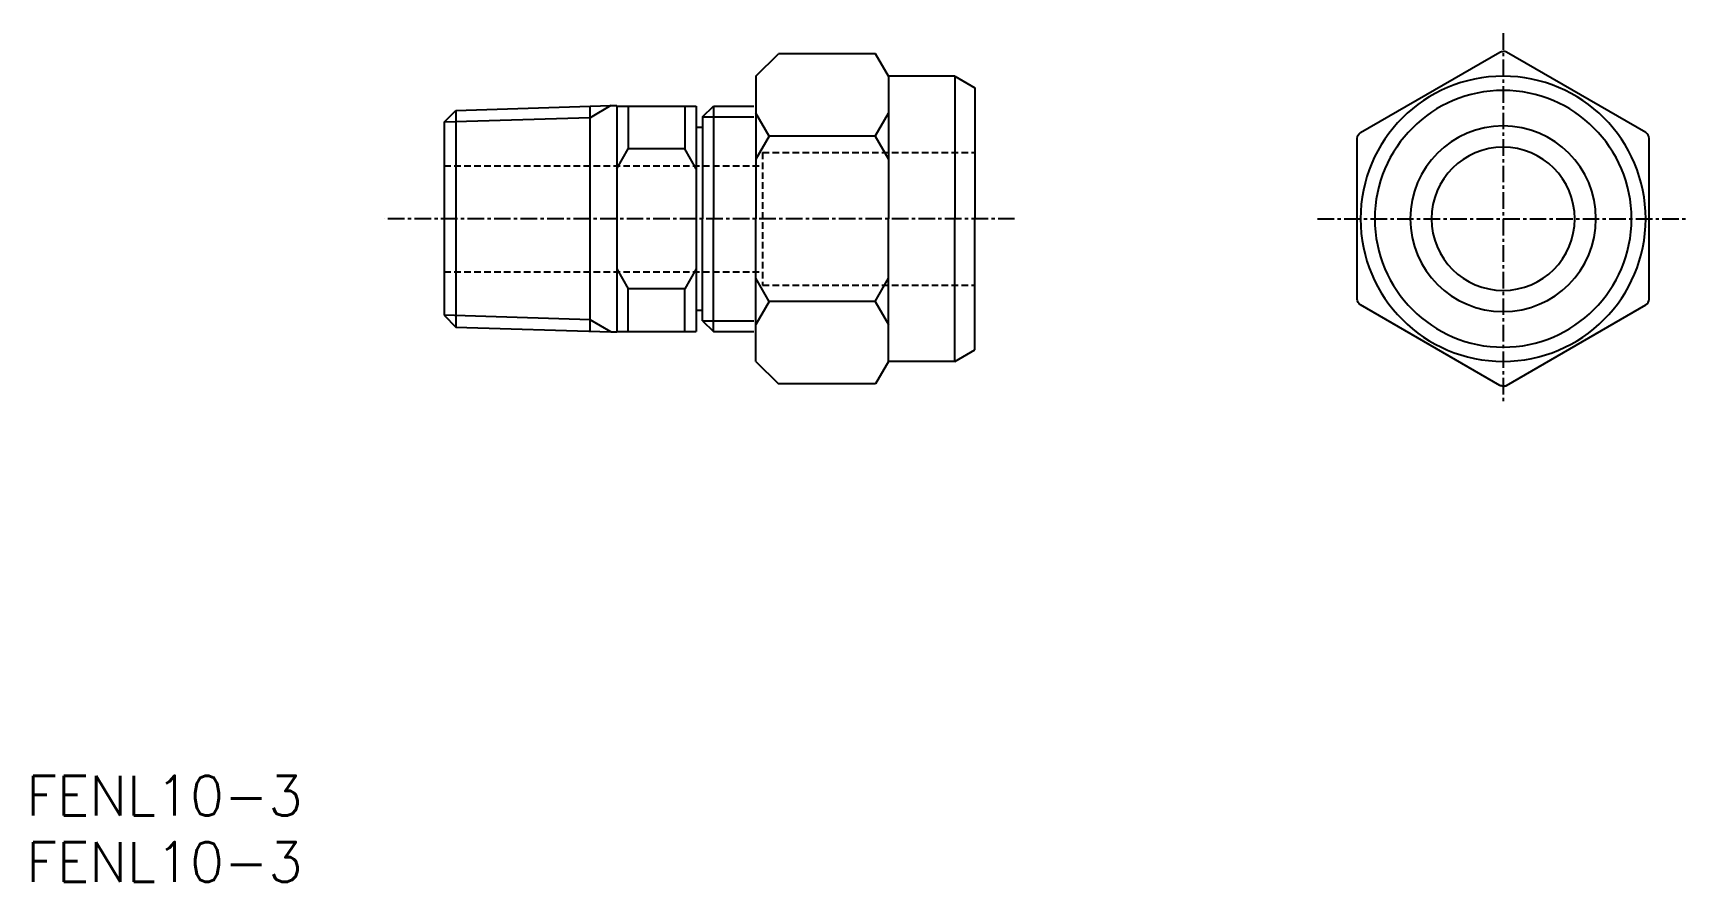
# Model space of a CAD drawing. Extents: x 1 to 125, y 0 to 64.
import ezdxf

# ---------------------------------------------------------------- set-up
doc = ezdxf.new("R2010")
doc.units = 0
doc.linetypes.add('CENTER', pattern=[2, 1.25, -0.25, 0.25, -0.25])
doc.linetypes.add('DASHED', pattern=[0.75, 0.5, -0.25])
doc.layers.get('0').update_dxf_attribs({"linetype": 'CONTINUOUS'})
doc.layers.add('CENTER', color=1, linetype='CENTER')
doc.styles.get("Standard").update_dxf_attribs({"font": 'txt.shx'})

# ---------------------------------------------------------------- blocks, each defined once
blk = doc.blocks.new('*U7')
at = {"color": 7, "linetype": 'CONTINUOUS'}
blk.add_text('FENL10-3', height=3, dxfattribs=at).set_placement((0, 0))
blk = doc.blocks.new('*U8')
at = {"color": 7, "linetype": 'CONTINUOUS'}
blk.add_text('FENL10-3', height=3, dxfattribs=at).set_placement((0, 5))

msp = doc.modelspace()

# ---------------------------------------------------------------- linework, layer by layer
at = {"color": 7, "linetype": 'CONTINUOUS'}
for p, q in [((55.02, 60.75), (56.72, 62.45)), ((64.03, 62.45), (56.72, 62.45)), ((65.02, 60.75), (64.03, 62.45)), ((55.02, 60.75), (55.02, 50)), ((70.02, 60.75), (65.02, 60.75)), ((65.02, 60.75), (65.02, 50)), ((70.02, 60.75), (71.52, 59.88)), ((70.02, 60.75), (70.02, 50)), ((71.52, 59.88), (71.52, 50)), ((31.52, 57.28), (32.4, 58.16)), ((32.4, 58.16), (44.08, 58.53)), ((32.4, 58.16), (32.4, 41.84)), ((42.52, 41.52), (42.52, 58.48)), ((44.08, 58.53), (44.52, 58.53)), ((44.52, 58.53), (44.52, 58.53)), ((44.52, 58.5), (50.52, 58.5)), ((44.52, 58.5), (44.52, 41.5)), ((45.38, 58.5), (45.38, 55.27)), ((49.65, 58.5), (49.65, 55.27)), ((50.52, 58.5), (50.52, 41.5)), ((51, 57.69), (51.81, 58.5)), ((51, 57.69), (51, 50)), ((51.81, 58.5), (51.81, 50)), ((51.81, 58.5), (54.86, 58.5)), ((56.02, 56.23), (55.02, 57.96)), ((64.02, 56.23), (65.02, 57.96)), ((31.52, 57.28), (31.52, 42.72)), ((44.52, 56.77), (44.52, 56.13)), ((44.52, 56.77), (44.52, 56.77)), ((50.52, 56.9), (51, 56.9)), ((56.02, 56.23), (55.02, 54.49)), ((64.02, 56.23), (56.02, 56.23)), ((64.02, 56.23), (65.02, 54.49)), ((44.52, 53.77), (45.38, 55.27)), ((49.65, 55.27), (45.38, 55.27)), ((50.52, 53.77), (49.65, 55.27)), ((51, 42.31), (51, 50)), ((51.81, 41.5), (51.81, 50)), ((55.02, 39.25), (55.02, 50)), ((65.02, 39.25), (65.02, 50)), ((70.02, 39.25), (70.02, 50)), ((71.52, 40.12), (71.52, 50)), ((44.52, 46.23), (45.38, 44.73)), ((50.52, 46.23), (49.65, 44.73)), ((56.02, 43.77), (55.02, 45.51)), ((64.02, 43.77), (65.02, 45.51)), ((49.65, 44.73), (45.38, 44.73)), ((45.38, 41.5), (45.38, 44.73)), ((49.65, 41.5), (49.65, 44.73)), ((56.02, 43.77), (55.02, 42.04)), ((64.02, 43.77), (56.02, 43.77)), ((64.02, 43.77), (65.02, 42.04)), ((31.52, 42.72), (32.4, 41.84)), ((50.52, 43.1), (51, 43.1)), ((32.4, 41.84), (44.08, 41.47)), ((44.08, 41.47), (44.52, 41.47)), ((44.52, 41.5), (50.52, 41.5)), ((51, 42.31), (51.81, 41.5)), ((51.81, 41.5), (54.86, 41.5)), ((70.02, 39.25), (71.52, 40.12)), ((55.02, 39.25), (56.72, 37.55)), ((65.02, 39.25), (64.03, 37.55)), ((70.02, 39.25), (65.02, 39.25)), ((64.03, 37.55), (56.72, 37.55))]:
    msp.add_line(p, q, dxfattribs=at)
at = {"color": 3, "linetype": 'CONTINUOUS'}
for p, q in [((42.52, 57.62), (31.52, 57.28)), ((44.08, 58.53), (42.52, 57.62)), ((51, 57.69), (54.86, 57.69)), ((42.52, 42.38), (31.52, 42.72)), ((44.08, 41.47), (42.52, 42.38)), ((51, 42.31), (54.86, 42.31))]:
    msp.add_line(p, q, dxfattribs=at)
at = {"color": 3, "linetype": 'DASHED'}
for p, q in [((55.52, 55), (55.52, 45)), ((55.52, 55), (71.52, 55)), ((31.52, 54), (55.52, 54)), ((31.52, 46), (55.52, 46)), ((55.52, 45), (71.52, 45))]:
    msp.add_line(p, q, dxfattribs=at)
at = {"color": 7, "linetype": 'CONTINUOUS'}
for points in [[(111.36, 37.38, -0.131652), (111.11, 37.44), (100.61, 43.5, -0.267949), (100.36, 43.94), (100.36, 56.06, -0.267949), (100.61, 56.5), (111.11, 62.56, -0.131652), (111.36, 62.62)], [(111.36, 37.38, 0.131652), (111.61, 37.44), (122.11, 43.5, 0.267949), (122.36, 43.94), (122.36, 56.06, 0.267949), (122.11, 56.5), (111.61, 62.56, 0.131652), (111.36, 62.62)]]:
    msp.add_lwpolyline(points, format="xyb", dxfattribs=at)
for radius, start, end in [(10.75, 90, 270), (10.75, 270, 90), (9.68, 90, 270), (9.68, 270, 90), (7, 90, 270), (7, 270, 90), (5.4, 90, 270), (5.4, 270, 90)]:
    msp.add_arc((111.36, 50), radius, start, end, dxfattribs=at)
at = {"layer": 'CENTER', "color": 1, "linetype": 'CENTER'}
for p, q in [((111.36, 64), (111.36, 36)), ((74.52, 50), (27, 50)), ((97.36, 50), (125.36, 50))]:
    msp.add_line(p, q, dxfattribs=at)

# ---------------------------------------------------------------- block references
at = {"color": 7, "linetype": 'CONTINUOUS'}
for name in ['*U8', '*U7']:
    msp.add_blockref(name, (0, 0), dxfattribs=at)

doc.saveas('drawing.dxf')
